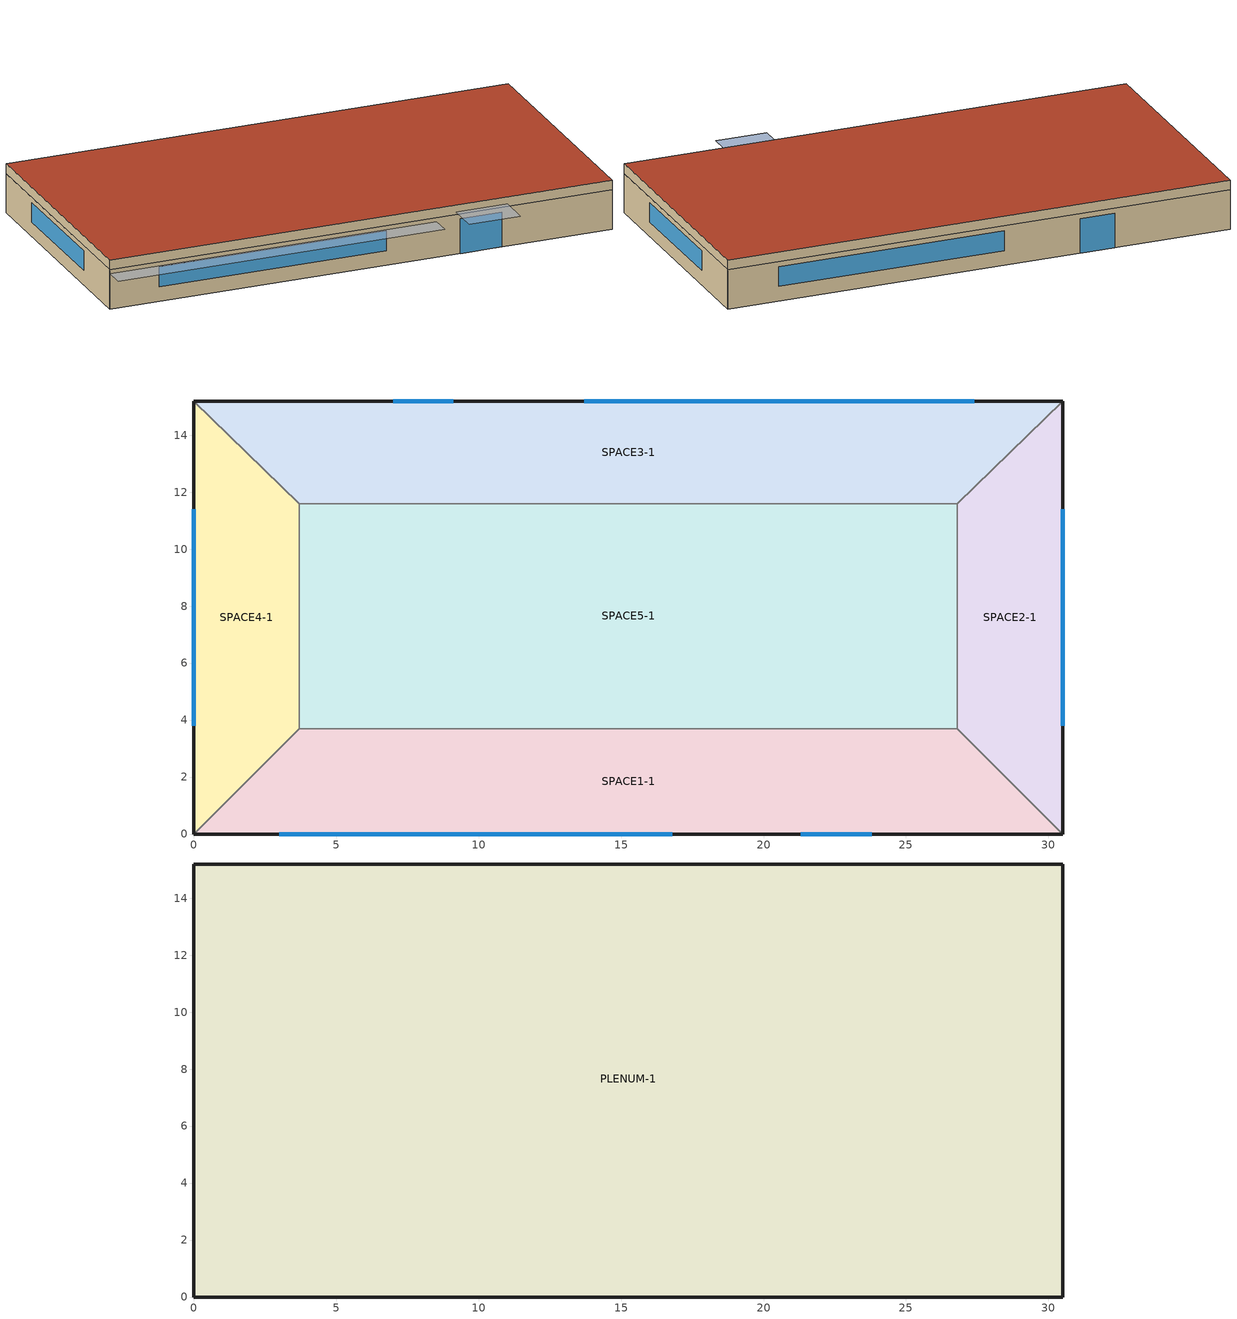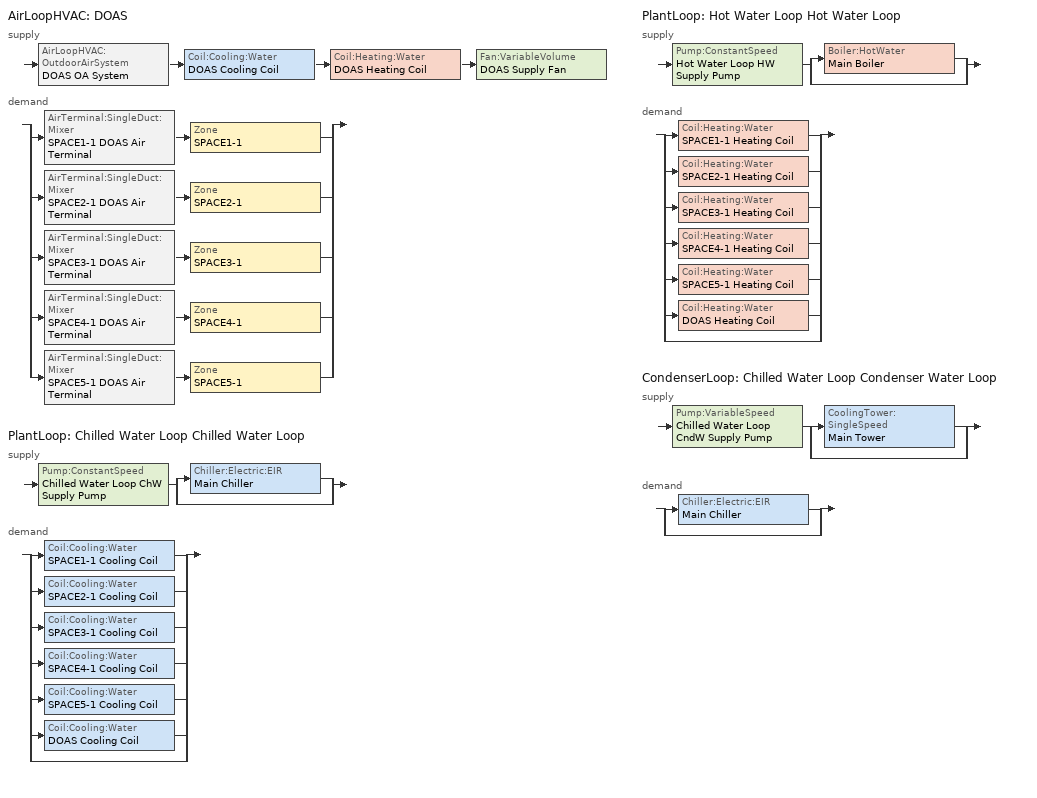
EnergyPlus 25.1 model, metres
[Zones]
SPACE3-1
 floor ground (FLOOR-SLAB-1): 26.8,11.6 3.7,11.6 0,15.2 30.5,15.2 z0
 wall outside (WALL-1): 30.5,15.2 0,15.2 z0:2.4
 wall to SPACE2-1 (INT-WALL-1): 26.8,11.6 30.5,15.2 z0:2.4
 wall to SPACE4-1 (INT-WALL-1): 0,15.2 3.7,11.6 z0:2.4
 wall to SPACE5-1 (INT-WALL-1): 3.7,11.6 26.8,11.6 z0:2.4
 window (Sgl Grey 3mm): 9.1,15.2 7,15.2 z0:2.1
 window (Dbl Clr 3mm/13mm Air): 27.4,15.2 13.7,15.2 z0.9:2.1
SPACE1-1
 floor ground (FLOOR-SLAB-1): 26.8,3.7 30.5,0 0,0 3.7,3.7 z0
 wall outside (WALL-1): 0,0 30.5,0 z0:2.4
 wall to SPACE2-1 (INT-WALL-1): 30.5,0 26.8,3.7 z0:2.4
 wall to SPACE4-1 (INT-WALL-1): 3.7,3.7 0,0 z0:2.4
 wall to SPACE5-1 (INT-WALL-1): 26.8,3.7 3.7,3.7 z0:2.4
 window (Sgl Grey 3mm): 21.3,0 23.8,0 z0:2.1
 window (Dbl Clr 3mm/13mm Air): 3,0 16.8,0 z0.9:2.1
SPACE2-1
 floor ground (FLOOR-SLAB-1): 26.8,11.6 30.5,15.2 30.5,0 26.8,3.7 z0
 wall outside (WALL-1): 30.5,0 30.5,15.2 z0:2.4
 wall to SPACE5-1 (INT-WALL-1): 26.8,11.6 26.8,3.7 z0:2.4
 window (Dbl Clr 3mm/13mm Air): 30.5,3.8 30.5,11.4 z0.9:2.1
SPACE4-1
 floor ground (FLOOR-SLAB-1): 3.7,3.7 0,0 0,15.2 3.7,11.6 z0
 wall outside (WALL-1): 0,15.2 0,0 z0:2.4
 wall to SPACE5-1 (INT-WALL-1): 3.7,3.7 3.7,11.6 z0:2.4
 window (Dbl Clr 3mm/13mm Air): 0,11.4 0,3.8 z0.9:2.1
SPACE5-1
 floor ground (FLOOR-SLAB-1): 26.8,11.6 26.8,3.7 3.7,3.7 3.7,11.6 z0
PLENUM-1
 floor to SPACE1-1 (CLNG-1): 26.8,3.7 30.5,0 0,0 3.7,3.7 z2.4
 floor to SPACE2-1 (CLNG-1): 26.8,11.6 30.5,15.2 30.5,0 26.8,3.7 z2.4
 floor to SPACE3-1 (CLNG-1): 26.8,11.6 3.7,11.6 0,15.2 30.5,15.2 z2.4
 floor to SPACE4-1 (CLNG-1): 3.7,3.7 0,0 0,15.2 3.7,11.6 z2.4
 floor to SPACE5-1 (CLNG-1): 26.8,11.6 26.8,3.7 3.7,3.7 3.7,11.6 z2.4
 wall outside (WALL-1): 30.5,15.2 0,15.2 0,0 30.5,0 30.5,15.2 z2.4:3
 roof outside (ROOF-1): 0,15.2 0,0 30.5,0 30.5,15.2 z3
shading: 0,-1.3 0,0 19.8,0 19.8,-1.3 z2.2; 21,-2 21,0 24.1,0 24.1,-2 z2.6
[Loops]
AirLoopHVAC 'DOAS'
 supply: AirLoopHVAC:OutdoorAirSystem 'DOAS OA System' > Coil:Cooling:Water 'DOAS Cooling Coil' > Coil:Heating:Water 'DOAS Heating Coil' > Fan:VariableVolume 'DOAS Supply Fan'
 demand: split
  | AirTerminal:SingleDuct:Mixer 'SPACE1-1 DOAS Air Terminal' > Zone 'SPACE1-1'
  | AirTerminal:SingleDuct:Mixer 'SPACE2-1 DOAS Air Terminal' > Zone 'SPACE2-1'
  | AirTerminal:SingleDuct:Mixer 'SPACE3-1 DOAS Air Terminal' > Zone 'SPACE3-1'
  | AirTerminal:SingleDuct:Mixer 'SPACE4-1 DOAS Air Terminal' > Zone 'SPACE4-1'
  | AirTerminal:SingleDuct:Mixer 'SPACE5-1 DOAS Air Terminal' > Zone 'SPACE5-1'
PlantLoop 'Chilled Water Loop Chilled Water Loop'
 supply: Pump:ConstantSpeed 'Chilled Water Loop ChW Supply Pump' > split
  | Chiller:Electric:EIR 'Main Chiller'
  | bypass
 demand: split
  | Coil:Cooling:Water 'SPACE1-1 Cooling Coil'
  | Coil:Cooling:Water 'SPACE2-1 Cooling Coil'
  | Coil:Cooling:Water 'SPACE3-1 Cooling Coil'
  | Coil:Cooling:Water 'SPACE4-1 Cooling Coil'
  | Coil:Cooling:Water 'SPACE5-1 Cooling Coil'
  | Coil:Cooling:Water 'DOAS Cooling Coil'
  | bypass
PlantLoop 'Hot Water Loop Hot Water Loop'
 supply: Pump:ConstantSpeed 'Hot Water Loop HW Supply Pump' > split
  | Boiler:HotWater 'Main Boiler'
  | bypass
 demand: split
  | Coil:Heating:Water 'SPACE1-1 Heating Coil'
  | Coil:Heating:Water 'SPACE2-1 Heating Coil'
  | Coil:Heating:Water 'SPACE3-1 Heating Coil'
  | Coil:Heating:Water 'SPACE4-1 Heating Coil'
  | Coil:Heating:Water 'SPACE5-1 Heating Coil'
  | Coil:Heating:Water 'DOAS Heating Coil'
  | bypass
CondenserLoop 'Chilled Water Loop Condenser Water Loop'
 supply: Pump:VariableSpeed 'Chilled Water Loop CndW Supply Pump' > split
  | CoolingTower:SingleSpeed 'Main Tower'
  | bypass
 demand: split
  | Chiller:Electric:EIR 'Main Chiller'
  | bypass
[Building]
FPFC with DOAS to Supply Side: Loads convergence tolerance value=0.04; Maximum number of warmup days=25; Minimum number of warmup days=6; North axis=30; Solar distribution=FullExterior; Temperature convergence tolerance value=0.4; Terrain=City
[Site:GroundTemperature:BuildingSurface]
21.5, 21.4, 21.5, 21.5, 22, 22.9, 23, 23.1, 23.1, 22.2, 21.7, 21.6
[Site:Location]
CHICAGO_IL_USA TMY2-94846: Elevation=190; Latitude=41.78; Longitude=-87.75; Time zone=-6
[SizingPeriod:DesignDay] Barometric pressure=99063; Day of month=21; Daylight saving time indicator=No; Humidity condition type=WetBulb; Rain indicator=No; Snow indicator=No; Solar model indicator=ASHRAEClearSky
Name | Daily dry bulb temperature range | Day type | Maximum dry bulb temperature | Month | Sky clearness | Wetbulb or dewpoint at maximum dry bulb | Wind direction | Wind speed
CHICAGO_IL_USA Annual Cooling 1% Design Conditions DB/MCWB | 10.7 | SummerDesignDay | 31.5 | 7 | 1 | 23 | 230 | 5.3
CHICAGO_IL_USA Annual Heating 99% Design Conditions DB | 0 | WinterDesignDay | -17.3 | 1 | 0 | -17.3 | 270 | 4.9
[Construction]
CLNG-1: MAT-CLNG-1
Dbl Clr 3mm/13mm Air: CLEAR 3MM, AIR 13MM, CLEAR 3MM
FLOOR-SLAB-1: CC03
INT-WALL-1: GP02, AL21, GP02
ROOF-1: RG01, BR01, IN46, WD01
Sgl Grey 3mm: GREY 3MM
WALL-1: WD01, PW03, IN02, GP01
[Material] Thermal absorptance=0.9
Name | Conductivity | Density | Roughness | Solar absorptance | Specific heat | Thickness | Visible absorptance
BR01 | 0.162 | 1121 | VeryRough | 0.7 | 1464 | 0.0095 | 0.7
CC03 | 1.31 | 2243 | MediumRough | 0.65 | 837 | 0.1016 | 0.65
GP01 | 0.16 | 801 | MediumSmooth | 0.75 | 837 | 0.0127 | 0.75
GP02 | 0.16 | 801 | MediumSmooth | 0.75 | 837 | 0.0159 | 0.75
IN02 | 0.043 | 10 | Rough | 0.75 | 837 | 0.0901 | 0.75
IN46 | 0.023 | 24 | VeryRough | 0.5 | 1590 | 0.0762 | 0.5
PW03 | 0.115 | 545 | MediumSmooth | 0.78 | 1213 | 0.0127 | 0.78
RG01 | 1.442 | 881 | Rough | 0.65 | 1674 | 0.0127 | 0.65
WD01 | 0.115 | 513 | MediumSmooth | 0.78 | 1381 | 0.0191 | 0.78
[Material:AirGap]
AL21: Thermal resistance=0.157
[Material:NoMass]
MAT-CLNG-1: Roughness=Rough; Solar absorptance=0.65; Thermal absorptance=0.65; Thermal resistance=0.652259; Visible absorptance=0.65
[WindowMaterial:Gas]
AIR 13MM: Gas type=Air; Thickness=0.0127
[WindowMaterial:Glazing] Back side infrared hemispherical emissivity=0.84; Conductivity=0.9; Front side infrared hemispherical emissivity=0.84; Infrared transmittance at normal incidence=0; Optical data type=SpectralAverage; Thickness=0.003
Name | Back side solar reflectance at normal incidence | Back side visible reflectance at normal incidence | Front side solar reflectance at normal incidence | Front side visible reflectance at normal incidence | Solar transmittance at normal incidence | Visible transmittance at normal incidence
CLEAR 3MM | 0.075 | 0.081 | 0.075 | 0.081 | 0.837 | 0.898
GREY 3MM | 0.061 | 0.061 | 0.061 | 0.061 | 0.626 | 0.611
[AirLoopHVAC]
DOAS: Design supply air flow rate=Autosize
[AirTerminal:SingleDuct:Mixer] Mixer connection type=SupplySide
Name | Zonehvac unit object
SPACE1-1 DOAS Air Terminal | SPACE1-1 Fan Coil
SPACE2-1 DOAS Air Terminal | SPACE2-1 Fan Coil
SPACE3-1 DOAS Air Terminal | SPACE3-1 Fan Coil
SPACE4-1 DOAS Air Terminal | SPACE4-1 Fan Coil
SPACE5-1 DOAS Air Terminal | SPACE5-1 Fan Coil
[AvailabilityManager:Scheduled]
DOAS Availability: Schedule=FanAvailSched
[Boiler:HotWater]
Main Boiler: Boiler flow mode=ConstantFlow; Design water flow rate=Autosize; Efficiency curve temperature evaluation variable=LeavingBoiler; Fuel type=NaturalGas; Maximum part load ratio=1.1; Minimum part load ratio=0; Nominal capacity=Autosize; Nominal thermal efficiency=0.8; Normalized boiler efficiency curve=Main Boiler Efficiency Curve; On cycle parasitic electric load=0; Optimum part load ratio=1; Sizing factor=1; Water outlet upper temperature limit=100
[Chiller:Electric:EIR]
Main Chiller: Chiller flow mode=ConstantFlow; Condenser type=WaterCooled; Cooling capacity function of temperature curve=Main Chiller RecipCapFT; Design heat recovery water flow rate=0; Electric input to cooling output ratio function of part load ratio curve=Main Chiller RecipEIRFPLR; Electric input to cooling output ratio function of temperature curve=Main Chiller RecipEIRFT; Fraction of compressor electric consumption rejected by condenser=1; Leaving chilled water lower temperature limit=5; Maximum part load ratio=1; Minimum part load ratio=0; Minimum unloading ratio=0.25; Optimum part load ratio=1; Reference capacity=Autosize; Reference chilled water flow rate=Autosize; Reference condenser fluid flow rate=Autosize; Reference cop=3.2; Reference entering condenser fluid temperature=29.4; Reference leaving chilled water temperature=6.67; Sizing factor=1
[Coil:Cooling:Water] Availability schedule=HVACTemplate-Always 1; Design air flow rate=Autosize; Design inlet air humidity ratio=Autosize; Design inlet air temperature=Autosize; Design inlet water temperature=Autosize; Design outlet air humidity ratio=Autosize; Design outlet air temperature=Autosize; Design water flow rate=Autosize; Heat exchanger configuration=CrossFlow; Type of analysis=DetailedAnalysis
DOAS Cooling Coil; SPACE1-1 Cooling Coil; SPACE2-1 Cooling Coil; SPACE3-1 Cooling Coil; SPACE4-1 Cooling Coil; SPACE5-1 Cooling Coil
[Coil:Heating:Water] Availability schedule=HVACTemplate-Always 1; Maximum water flow rate=Autosize; Performance input method=UFactorTimesAreaAndDesignWaterFlowRate; Rated capacity=Autosize; Rated inlet air temperature=16.6; Rated inlet water temperature=82.2; Rated outlet air temperature=32.2; Rated outlet water temperature=71.1; U factor times area value=Autosize
Name | Rated ratio for air and water convection
DOAS Heating Coil
SPACE1-1 Heating Coil; SPACE2-1 Heating Coil; SPACE3-1 Heating Coil; SPACE4-1 Heating Coil; SPACE5-1 Heating Coil | 1
[CondenserEquipmentList]
Chilled Water Loop All Condensers: Main Tower, CoolingTower:SingleSpeed
[CondenserEquipmentOperationSchemes]
Chilled Water Loop Condenser Operation: Control scheme 1=Chilled Water Loop Condenser Operation All Hours; Control scheme 1 schedule=HVACTemplate-Always 1
[CondenserLoop]
Chilled Water Loop Condenser Water Loop: Condenser equipment operation scheme=Chilled Water Loop Condenser Operation; Condenser loop volume=Autocalculate; Fluid type=Water; Load distribution scheme=SequentialLoad; Maximum loop flow rate=Autosize; Maximum loop temperature=80; Minimum loop flow rate=0; Minimum loop temperature=5
[Controller:OutdoorAir]
DOAS OA Controller: Economizer control action type=MinimumFlowWithBypass; Economizer control type=DifferentialEnthalpy; Economizer minimum limit dry bulb temperature=12.2; Lockout type=NoLockout; Maximum outdoor air flow rate=Autosize; Minimum limit type=ProportionalMinimum; Minimum outdoor air flow rate=Autosize
[Controller:WaterCoil] Actuator variable=Flow; Control variable=Temperature; Controller convergence tolerance=Autosize; Maximum actuated flow=Autosize; Minimum actuated flow=0
Name | Action
DOAS Cooling Coil Controller | Reverse
DOAS Heating Coil Controller | Normal
[CoolingTower:SingleSpeed]
Main Tower: Blowdown calculation mode=ConcentrationRatio; Blowdown concentration ratio=3; Capacity control=FanCycling; Design air flow rate=Autosize; Design fan power=Autosize; Design u factor times area value=Autosize; Design water flow rate=Autosize; Drift loss percent=0.008; Evaporation loss mode=SaturatedExit; Free convection regime air flow rate=Autocalculate; Free convection regime u factor times area value=Autocalculate; Performance input method=UFactorTimesAreaAndDesignWaterFlowRate; Sizing factor=1
[DesignSpecification:OutdoorAir] Outdoor air flow per person=0.00944; Outdoor air flow per zone=0; Outdoor air flow per zone floor area=0; Outdoor air method=Flow/Person
SZ DSOA SPACE1-1; SZ DSOA SPACE2-1; SZ DSOA SPACE3-1; SZ DSOA SPACE4-1; SZ DSOA SPACE5-1
[DesignSpecification:ZoneAirDistribution]
ZoneAirDistribution: Zone air distribution effectiveness in cooling mode=1; Zone air distribution effectiveness in heating mode=1; Zone secondary recirculation fraction=0
[ElectricEquipment] Design level calculation method=EquipmentLevel; Fraction latent=0; Fraction lost=0; Fraction radiant=0.3; Schedule=EQUIP-1
Name | Design level | Zone or zonelist or space or spacelist
SPACE1-1 ElecEq 1 | 1056 | SPACE1-1
SPACE2-1 ElecEq 1 | 456 | SPACE2-1
SPACE3-1 ElecEq 1 | 1056 | SPACE3-1
SPACE4-1 ElecEq 1 | 456 | SPACE4-1
SPACE5-1 ElecEq 1 | 1976 | SPACE5-1
[Fan:ConstantVolume] Availability schedule=FanAvailSched; Fan total efficiency=0.7; Maximum flow rate=Autosize; Motor efficiency=0.9; Motor in airstream fraction=1; Pressure rise=75
SPACE1-1 Supply Fan; SPACE2-1 Supply Fan; SPACE3-1 Supply Fan; SPACE4-1 Supply Fan; SPACE5-1 Supply Fan
[Fan:VariableVolume]
DOAS Supply Fan: Availability schedule=FanAvailSched; Fan power coefficient 1=0.00153024; Fan power coefficient 2=0.00520806; Fan power coefficient 3=1.10862; Fan power coefficient 4=-0.116356; Fan power coefficient 5=0; Fan power minimum flow fraction=0; Fan power minimum flow rate input method=Fraction; Fan total efficiency=0.7; Maximum flow rate=Autosize; Motor efficiency=0.9; Motor in airstream fraction=1; Pressure rise=1000
[HeatExchanger:AirToAir:SensibleAndLatent]
DOAS Heat Recovery: Availability schedule=HVACTemplate-Always 1; Economizer lockout=Yes; Frost control type=MinimumExhaustTemperature; Heat exchanger type=Plate; Initial defrost time fraction=0.083; Latent effectiveness at 100 cooling air flow=0.65; Latent effectiveness at 100 heating air flow=0.65; Latent effectiveness of cooling air flow curve=LatEffectivenessTable; Latent effectiveness of heating air flow curve=LatEffectivenessTable; Nominal electric power=0; Nominal supply air flow rate=Autosize; Rate of defrost time fraction increase=0.012; Sensible effectiveness at 100 cooling air flow=0.7; Sensible effectiveness at 100 heating air flow=0.7; Sensible effectiveness of cooling air flow curve=SenEffectivenessTable; Sensible effectiveness of heating air flow curve=SenEffectivenessTable; Supply air outlet temperature control=Yes; Threshold temperature=1.7
[Lights] Design level calculation method=LightingLevel; End use subcategory=GeneralLights; Fraction radiant=0.59; Fraction replaceable=0; Fraction visible=0.2; Return air fraction=0; Schedule=LIGHTS-1
Name | Lighting level | Zone or zonelist or space or spacelist
SPACE1-1 Lights 1 | 1584 | SPACE1-1
SPACE2-1 Lights 1 | 684 | SPACE2-1
SPACE3-1 Lights 1 | 1584 | SPACE3-1
SPACE4-1 Lights 1 | 684 | SPACE4-1
SPACE5-1 Lights 1 | 2964 | SPACE5-1
[People] Activity level schedule=ActSchd; Fraction radiant=0.3; Number of people calculation method=People; Number of people schedule=OCCUPY-1
Name | Number of people | Zone or zonelist or space or spacelist
SPACE1-1 People 1 | 11 | SPACE1-1
SPACE2-1 People 1 | 5 | SPACE2-1
SPACE3-1 People 1 | 11 | SPACE3-1
SPACE4-1 People 1 | 5 | SPACE4-1
SPACE5-1 People 1 | 20 | SPACE5-1
[PlantEquipmentList]
Chilled Water Loop All Chillers: Main Chiller, Chiller:Electric:EIR
Hot Water Loop All Equipment: Main Boiler, Boiler:HotWater
[PlantEquipmentOperation:CoolingLoad] Load range 1 lower limit=0; Load range 1 upper limit=1e+15
Name | Range 1 equipment list
Chilled Water Loop Chiller Operation All Hours | Chilled Water Loop All Chillers
Chilled Water Loop Condenser Operation All Hours | Chilled Water Loop All Condensers
[PlantEquipmentOperation:HeatingLoad]
Hot Water Loop Operation All Hours: Load range 1 lower limit=0; Load range 1 upper limit=1e+15; Range 1 equipment list=Hot Water Loop All Equipment
[PlantEquipmentOperationSchemes] Control scheme 1 schedule=HVACTemplate-Always 1
Name | Control scheme 1
Chilled Water Loop Chiller Operation | Chilled Water Loop Chiller Operation All Hours
Hot Water Loop Operation | Hot Water Loop Operation All Hours
[PlantLoop] Fluid type=Water; Load distribution scheme=SequentialLoad; Maximum loop flow rate=Autosize; Minimum loop flow rate=0; Plant loop demand calculation scheme=SingleSetpoint; Plant loop volume=Autocalculate
Name | Common pipe simulation | Maximum loop temperature | Minimum loop temperature | Plant equipment operation scheme
Chilled Water Loop Chilled Water Loop | None | 98 | 1 | Chilled Water Loop Chiller Operation
Hot Water Loop Hot Water Loop |  | 100 | 10 | Hot Water Loop Operation
[Pump:ConstantSpeed] Design flow rate=Autosize; Design power consumption=Autosize; Design pump head=179352; Fraction of motor inefficiencies to fluid stream=0; Motor efficiency=0.9; Pump control type=Intermittent
Chilled Water Loop ChW Supply Pump; Hot Water Loop HW Supply Pump
[Pump:VariableSpeed]
Chilled Water Loop CndW Supply Pump: Design maximum flow rate=Autosize; Design minimum flow rate=0; Design power consumption=Autosize; Design pump head=179352; Fraction of motor inefficiencies to fluid stream=0; Motor efficiency=0.9; Pump control type=Intermittent; Coefficient 1 of the part load performance curve=0; Coefficient 2 of the part load performance curve=1; Coefficient 3 of the part load performance curve=0; Coefficient 4 of the part load performance curve=0
[SetpointManager:MixedAir] Control variable=Temperature
Name | Setpoint node or nodelist
DOAS Cooling Coil Air Temp Manager | DOAS Cooling Coil Outlet
DOAS Heat Recovery Air Temp Manager | DOAS Heat Recovery Supply Outlet
DOAS Heat Recovery Economizer Temp Manager | DOAS Mixed Air Outlet
DOAS Heating Coil Air Temp Manager | DOAS Heating Coil Outlet
[SetpointManager:OutdoorAirReset] Control variable=Temperature
Name | Outdoor high temperature | Outdoor low temperature | Setpoint at outdoor high temperature | Setpoint at outdoor low temperature | Setpoint node or nodelist
Chilled Water Loop ChW Temp Manager | 26.7 | 15.6 | 6.7 | 12.2 | Chilled Water Loop ChW Supply Outlet
Hot Water Loop HW Temp Manager | 10 | -6.7 | 65.6 | 82.2 | Hot Water Loop HW Supply Outlet
[SetpointManager:Scheduled] Control variable=Temperature
Name | Schedule | Setpoint node or nodelist
Chilled Water Loop CndW Temp Manager | HVACTemplate-Always 29.4 | Chilled Water Loop CndW Supply Outlet
DOAS Cooling Supply Air Temp Manager | HVACTemplate-Always 12.8 | DOAS Supply Fan Outlet
DOAS Heating Supply Air Temp Manager | HVACTemplate-Always 12.2 | DOAS Supply Path Inlet
[Sizing:Plant]
Name | Design loop exit temperature | Loop design temperature difference | Loop type
Hot Water Loop Hot Water Loop | 82 | 11 | Heating
Chilled Water Loop Chilled Water Loop | 7.22 | 6.67 | Cooling
Chilled Water Loop Condenser Water Loop | 29.4 | 5.6 | Condenser
[Sizing:System]
DOAS: 100 outdoor air in cooling=Yes; 100 outdoor air in heating=Yes; Central cooling capacity control method=VAV; Central cooling design supply air humidity ratio=0.00924; Central cooling design supply air temperature=12.8; Central heating design supply air humidity ratio=0.003; Central heating design supply air temperature=12.2; Central heating maximum system air flow ratio=1; Cooling design capacity=Autosize; Cooling design capacity method=CoolingDesignCapacity; Cooling supply air flow rate=0; Cooling supply air flow rate method=DesignDay; Design outdoor air flow rate=Autosize; Heating design capacity=Autosize; Heating design capacity method=HeatingDesignCapacity; Heating supply air flow rate=0; Heating supply air flow rate method=DesignDay; Precool design humidity ratio=0.008; Precool design temperature=11; Preheat design humidity ratio=0.008; Preheat design temperature=2; System outdoor air method=ZoneSum; Type of load to size on=VentilationRequirement; Type of zone sum to use=NonCoincident; Zone maximum outdoor air fraction=1
[Sizing:Zone] Cooling design air flow method=DesignDay; Cooling design air flow rate=0; Cooling minimum air flow fraction=0; Design specification zone air distribution object=ZoneAirDistribution; Heating design air flow method=DesignDay; Heating design air flow rate=0; Heating maximum air flow fraction=0; Zone cooling design supply air humidity ratio=0.008; Zone cooling design supply air temperature=12.5; Zone cooling design supply air temperature input method=SupplyAirTemperature; Zone heating design supply air humidity ratio=0.008; Zone heating design supply air temperature=50; Zone heating design supply air temperature input method=SupplyAirTemperature
Name | Account for dedicated outdoor air system | Dedicated outdoor air high setpoint temperature for design | Dedicated outdoor air low setpoint temperature for design | Dedicated outdoor air system control strategy | Design specification outdoor air object
SPACE1-1 | Yes | 15.6 | 13.8 | ColdSupplyAir | SZ DSOA SPACE1-1
SPACE2-1 | Yes | 15.6 | 13.8 | ColdSupplyAir | SZ DSOA SPACE2-1
SPACE3-1 | Yes | 15.6 | 13.8 | ColdSupplyAir | SZ DSOA SPACE3-1
SPACE4-1 | Yes | 15.6 | 13.8 | ColdSupplyAir | SZ DSOA SPACE4-1
SPACE5-1 | No | Autosize | Autosize | NeutralSupplyAir | SZ DSOA SPACE5-1
[ThermostatSetpoint:DualSetpoint]
All Zones Dual SP Control: Cooling setpoint temperature schedule=Clg-SetP-Sch; Heating setpoint temperature schedule=Htg-SetP-Sch
[Zone] Multiplier=1; Type=1
Name | Ceiling height | Volume
PLENUM-1 | 0.6096 | 283.2
SPACE1-1; SPACE3-1 | 2.4384 | 239.247
SPACE2-1; SPACE4-1 | 2.4384 | 103.311
SPACE5-1 | 2.4384 | 447.683
[ZoneControl:Thermostat] Control 1=All Zones Dual SP Control; Control type schedule=HVACTemplate-Always 4
Name | Zone or zonelist
SPACE1-1 Thermostat | SPACE1-1
SPACE2-1 Thermostat | SPACE2-1
SPACE3-1 Thermostat | SPACE3-1
SPACE4-1 Thermostat | SPACE4-1
SPACE5-1 Thermostat | SPACE5-1
[Zone equipment]
SPACE1-1: SPACE1-1 DOAS Air Terminal, SPACE1-1 Fan Coil
SPACE2-1: SPACE2-1 DOAS Air Terminal, SPACE2-1 Fan Coil
SPACE3-1: SPACE3-1 DOAS Air Terminal, SPACE3-1 Fan Coil
SPACE4-1: SPACE4-1 DOAS Air Terminal, SPACE4-1 Fan Coil
SPACE5-1: SPACE5-1 DOAS Air Terminal, SPACE5-1 Fan Coil
[ZoneHVAC:FourPipeFanCoil] Availability schedule=FanAvailSched; Capacity control method=ConstantFanVariableFlow; Cooling convergence tolerance=0.001; Heating convergence tolerance=0.001; Maximum cold water flow rate=Autosize; Maximum hot water flow rate=Autosize; Maximum outdoor air flow rate=0; Maximum supply air flow rate=Autosize; Minimum cold water flow rate=0; Minimum hot water flow rate=0
Name | Cooling coil | Heating coil | Supply air fan
SPACE1-1 Fan Coil | SPACE1-1 Cooling Coil | SPACE1-1 Heating Coil | SPACE1-1 Supply Fan
SPACE2-1 Fan Coil | SPACE2-1 Cooling Coil | SPACE2-1 Heating Coil | SPACE2-1 Supply Fan
SPACE3-1 Fan Coil | SPACE3-1 Cooling Coil | SPACE3-1 Heating Coil | SPACE3-1 Supply Fan
SPACE4-1 Fan Coil | SPACE4-1 Cooling Coil | SPACE4-1 Heating Coil | SPACE4-1 Supply Fan
SPACE5-1 Fan Coil | SPACE5-1 Cooling Coil | SPACE5-1 Heating Coil | SPACE5-1 Supply Fan
[ZoneInfiltration:DesignFlowRate] Constant term coefficient=0; Design flow rate calculation method=Flow/Zone; Schedule=INFIL-SCH; Temperature term coefficient=0; Velocity squared term coefficient=0; Velocity term coefficient=0.2237
Name | Design flow rate | Zone or zonelist or space or spacelist
SPACE1-1 Infil 1 | 0.0167 | SPACE1-1
SPACE2-1 Infil 1 | 0.00717 | SPACE2-1
SPACE3-1 Infil 1 | 0.0167 | SPACE3-1
SPACE4-1 Infil 1 | 0.00717 | SPACE4-1
SPACE5-1 Infil 1 | 0.031089 | SPACE5-1
[Curve:Biquadratic] Maximum value of x=10; Maximum value of y=35; Minimum value of x=5; Minimum value of y=24
Name | Coefficient1 constant | Coefficient2 x | Coefficient3 x 2 | Coefficient4 y | Coefficient5 y 2 | Coefficient6 x y
Main Chiller RecipCapFT | 0.507883 | 0.145228 | -0.00625644 | -0.0011178 | -0.0001296 | -0.00028188
Main Chiller RecipEIRFT | 1.03076 | -0.103536 | 0.00710208 | 0.0093186 | 0.00031752 | -0.00104328
[Curve:Quadratic] Maximum value of x=1; Minimum value of x=0
Name | Coefficient1 constant | Coefficient2 x | Coefficient3 x 2
Main Boiler Efficiency Curve | 0.97 | 0.0633 | -0.0333
Main Chiller RecipEIRFPLR | 0.088065 | 1.137742 | -0.225806
[Schedule:Compact]
ActSchd: Through: 12/31, For: AllDays, Until: 24:00, 117.24
Clg-SetP-Sch: Through: 12/31, For: WeekDays CustomDay1 CustomDay2, Until: 7:00, 32, Until: 21:00, 24, Until: 24:00, 32, For: WeekEnds Holiday, Until: 24:00, 32, For: SummerDesignDay, Until: 24:00, 24, For: WinterDesignDay, Until: 24:00, 32
EQUIP-1: Through: 12/31, For: WeekDays SummerDesignDay CustomDay1 CustomDay2, Until: 8:00, 0.02, Until: 9:00, 0.4, Until: 14:00, 0.9, Until: 15:00, 0.8, Until: 16:00, 0.7, Until: 18:00, 0.5, Until: 21:00, 0.3, Until: 24:00, 0.02, For: Weekends WinterDesignDay Holiday, Until: 24:00, 0.02
FanAvailSched: Through: 12/31, For: WeekDays CustomDay1 CustomDay2, Until: 7:00, 0, Until: 21:00, 1, Until: 24:00, 0, For: Weekends Holiday, Until: 24:00, 0, For: SummerDesignDay, Until: 24:00, 1, For: WinterDesignDay, Until: 24:00, 1
HVACTemplate-Always 1: Through: 12/31, For: AllDays, Until: 24:00, 1
HVACTemplate-Always 4: Through: 12/31, For: AllDays, Until: 24:00, 4
HVACTemplate-Always 12.2: Through: 12/31, For: AllDays, Until: 24:00, 12.2
HVACTemplate-Always 12.8: Through: 12/31, For: AllDays, Until: 24:00, 12.8
HVACTemplate-Always 29.4: Through: 12/31, For: AllDays, Until: 24:00, 29.4
Htg-SetP-Sch: Through: 12/31, For: WeekDays CustomDay1 CustomDay2, Until: 6:00, 13, Until: 7:00, 18, Until: 21:00, 23, Until: 24:00, 13, For: WeekEnds Holiday, Until: 24:00, 13, For: SummerDesignDay, Until: 24:00, 13, For: WinterDesignDay, Until: 24:00, 23
INFIL-SCH: Through: 12/31, For: WeekDays CustomDay1 CustomDay2, Until: 7:00, 1, Until: 21:00, 0, Until: 24:00, 1, For: Weekends Holiday, Until: 24:00, 1, For: SummerDesignDay, Until: 24:00, 1, For: WinterDesignDay, Until: 24:00, 1
LIGHTS-1: Through: 12/31, For: WeekDays SummerDesignDay CustomDay1 CustomDay2, Until: 8:00, 0.05, Until: 9:00, 0.9, Until: 10:00, 0.95, Until: 11:00, 1, Until: 12:00, 0.95, Until: 13:00, 0.8, Until: 14:00, 0.9, Until: 18:00, 1, Until: 19:00, 0.6, Until: 21:00, 0.4, Until: 24:00, 0.05, For: Weekends WinterDesignDay Holiday, Until: 24:00, 0.05
OCCUPY-1: Through: 12/31, For: WeekDays SummerDesignDay CustomDay1 CustomDay2, Until: 8:00, 0, Until: 11:00, 1, Until: 12:00, 0.8, Until: 13:00, 0.4, Until: 14:00, 0.8, Until: 18:00, 1, Until: 19:00, 0.5, Until: 21:00, 0.1, Until: 24:00, 0, For: Weekends WinterDesignDay Holiday, Until: 24:00, 0
[Table:IndependentVariable]
airFlowRatio: Linear, Linear, 10, 0, Dimensionless, 0.75, 1
[Table:IndependentVariableList]
effectiveness_IndependentVariableList: airFlowRatio
[Table:Lookup]
LatEffectivenessTable: effectiveness_IndependentVariableList, 10, 0, 0.65, DivisorOnly, Dimensionless, 0.7, 0.65
SenEffectivenessTable: effectiveness_IndependentVariableList, 10, 0, 0.7, DivisorOnly, Dimensionless, 0.75, 0.7
